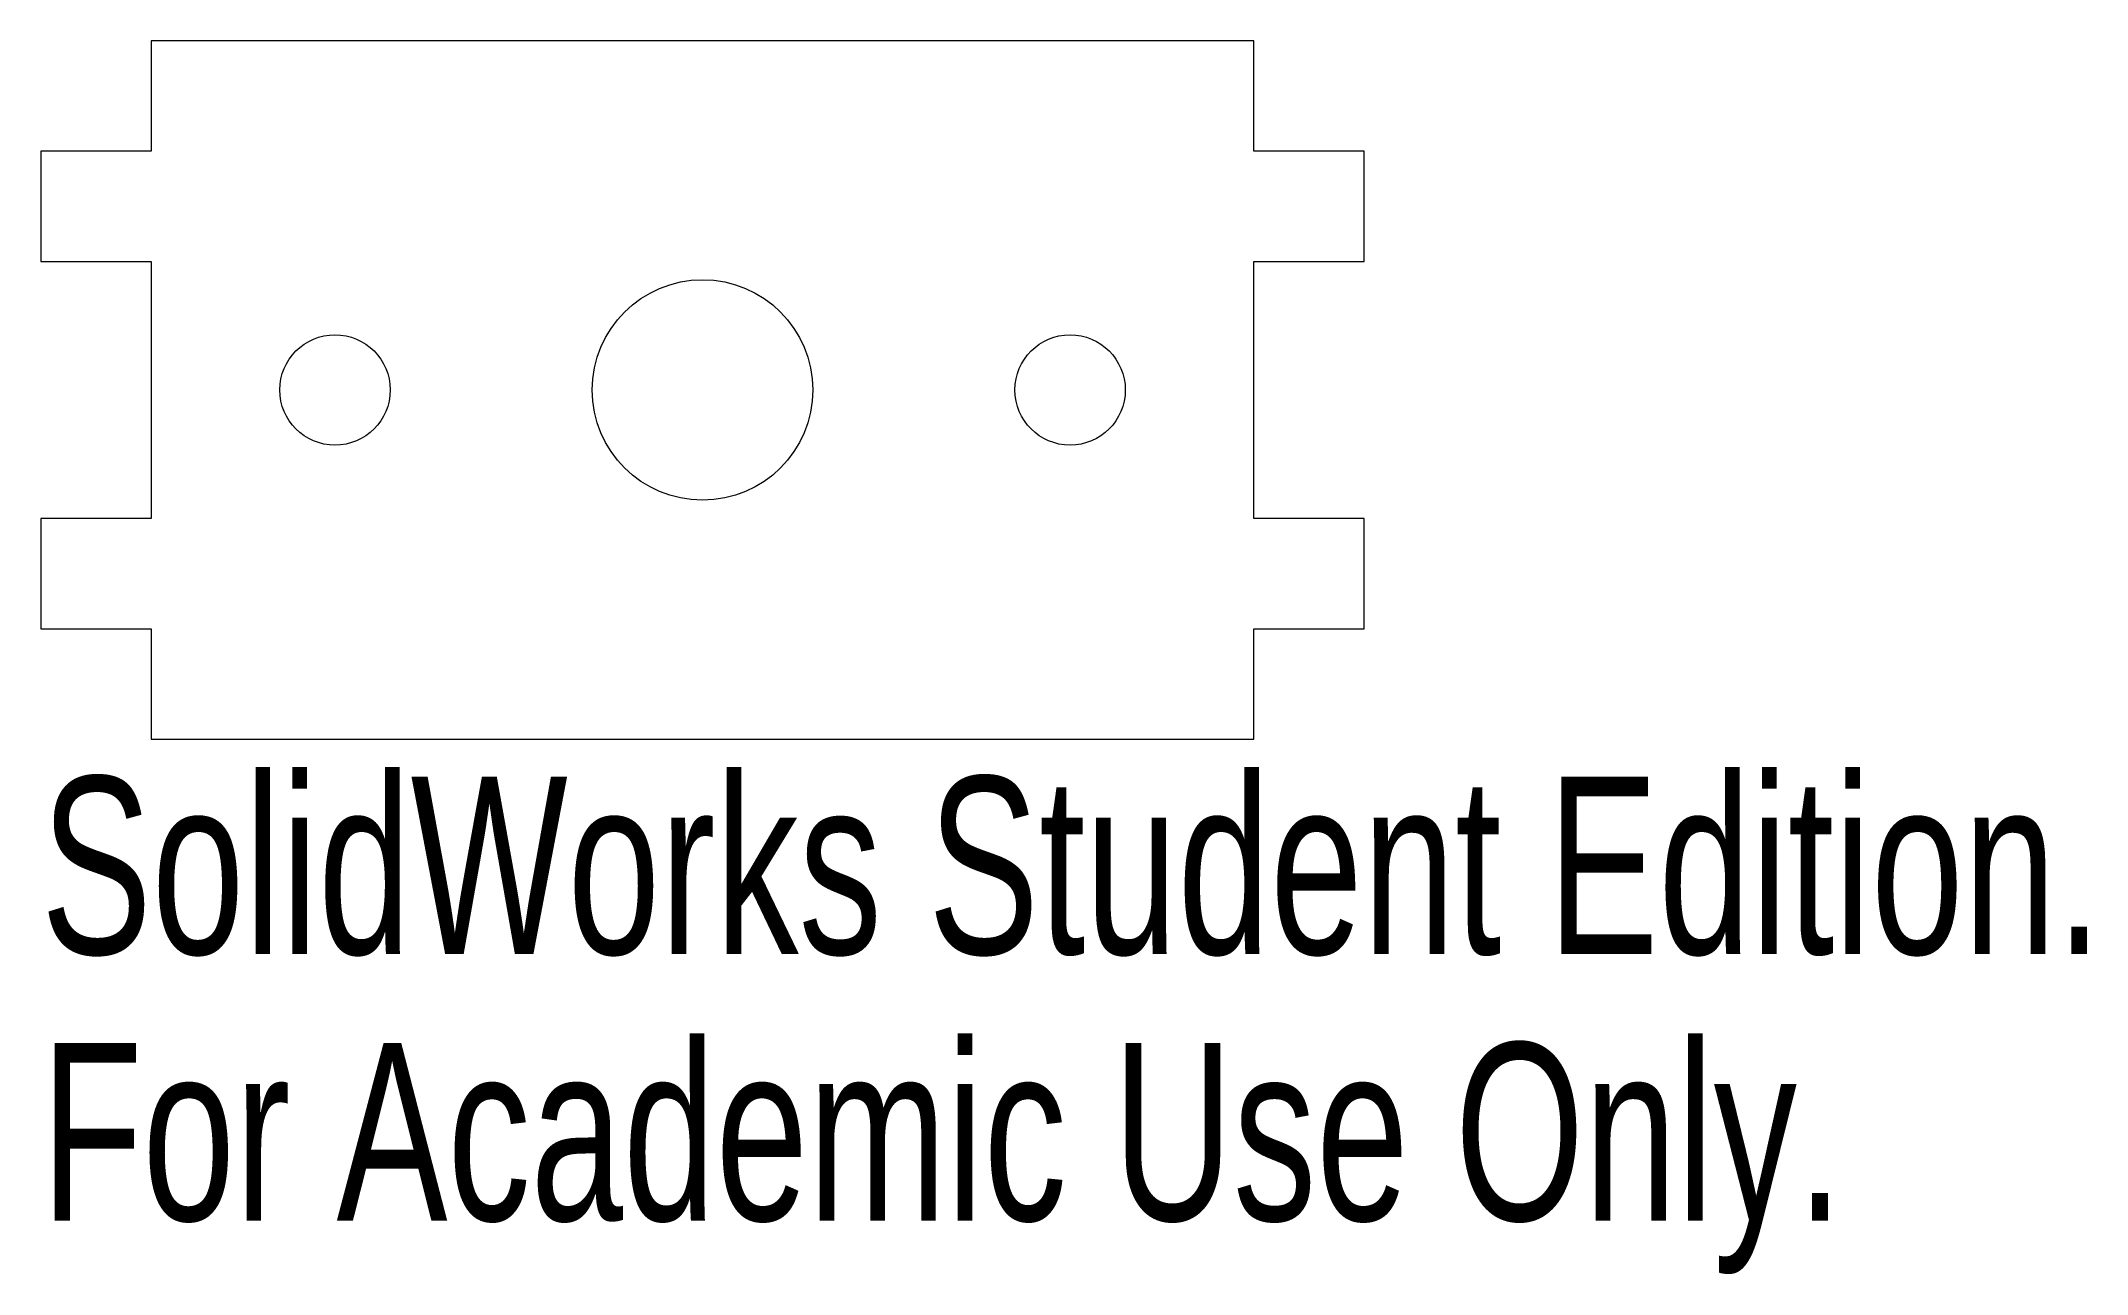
# Model space of a CAD drawing. Header units: inches. Extents: x -1.69 to 0.5, y -0.81 to 0.51.
import ezdxf

# ---------------------------------------------------------------- set-up
doc = ezdxf.new("R2010")
doc.units = ezdxf.units.IN
doc.header["$MEASUREMENT"] = 0
doc.styles.add('SLDTEXTSTYLE0', font='TXT', dxfattribs={"width": 0.7})

msp = doc.modelspace()

# ---------------------------------------------------------------- linework, layer by layer
at = {"color": 7, "linetype": 'Continuous', "lineweight": 15}
for p, q in [((-0.3885, 0.5118), (-1.5696, 0.5118)), ((-1.5696, 0.5118), (-1.5696, 0.3937)), ((-0.3885, 0.3937), (-0.3885, 0.5118)), ((-1.5696, 0.3937), (-1.6877, 0.3937)), ((-1.6877, 0.3937), (-1.6877, 0.2756)), ((-0.2704, 0.3937), (-0.3885, 0.3937)), ((-0.2704, 0.2756), (-0.2704, 0.3937)), ((-1.6877, 0.2756), (-1.5696, 0.2756)), ((-1.5696, 0.2756), (-1.5696, 0)), ((-0.3885, 0), (-0.3885, 0.2756)), ((-0.3885, 0.2756), (-0.2704, 0.2756)), ((-1.5696, 0), (-1.6877, 0)), ((-1.6877, 0), (-1.6877, -0.1181)), ((-0.2704, 0), (-0.3885, 0)), ((-0.2704, -0.1181), (-0.2704, 0)), ((-1.6877, -0.1181), (-1.5696, -0.1181)), ((-1.5696, -0.1181), (-1.5696, -0.2362)), ((-0.3885, -0.2362), (-0.3885, -0.1181)), ((-0.3885, -0.1181), (-0.2704, -0.1181)), ((-1.5696, -0.2362), (-0.3885, -0.2362))]:
    msp.add_line(p, q, dxfattribs=at)
for centre, radius in [((-0.979, 0.1378), 0.1181), ((-1.3727, 0.1378), 0.0591), ((-0.5853, 0.1378), 0.0591)]:
    msp.add_circle(centre, radius, dxfattribs=at)

# ---------------------------------------------------------------- texts
at = {"color": 7, "linetype": 'Continuous', "char_height": 0.1903, "attachment_point": 1, "style": 'SLDTEXTSTYLE0'}
for s, insert in [('SolidWorks Student Edition.', (-1.6877, -0.2764)), ('For Academic Use Only.', (-1.6877, -0.5618))]:
    msp.add_mtext(s, dxfattribs=dict(at, insert=insert))

doc.saveas('drawing.dxf')
